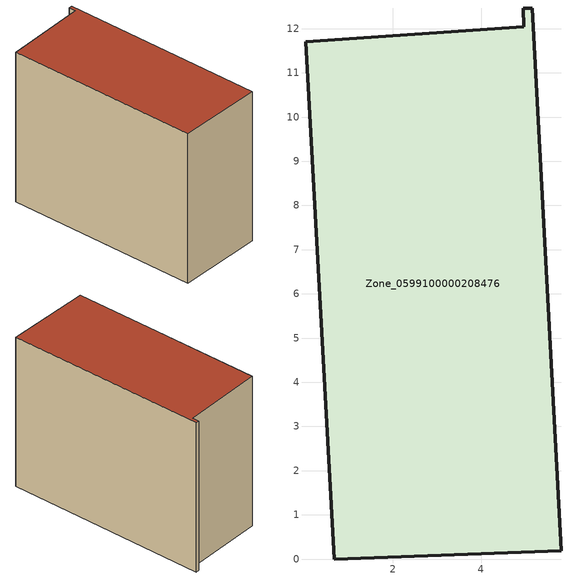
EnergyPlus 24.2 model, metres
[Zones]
Zone_0599100000208476
 floor ground (C_G): 0.03,11.7 4.97,12.04 4.95,12.46 5.15,12.47 5.81,0.18 0.67,0 z0
 wall outside (C_F): 5.81,0.18 5.15,12.47 4.95,12.46 4.97,12.04 0.03,11.7 0.67,0 5.81,0.18 z0:9.49
 roof outside (C_R): 4.97,12.04 0.03,11.7 0.67,0 5.81,0.18 5.15,12.47 4.95,12.46 z9.49
[BUILDING]
Pand.0599100000208476: North Axis=0; Terrain=City; Loads Convergence Tolerance Value=0.04; Temperature Convergence Tolerance Value=0.4; Solar Distribution=FullExterior; Maximum Number of Warmup Days=25; Minimum Number of Warmup Days=1
[Site:Location]
Rotterdam.The.Hague.AP_ZH_NLD Design_Conditions: Latitude=51.96; Longitude=4.45; Time Zone=1; Elevation=-4.5
[SITE:GROUNDTEMPERATURE:BUILDINGSURFACE]
18, 18, 18, 18, 18, 18, 18, 18, 18, 18, 18, 18
[MATERIAL] Thermal Absorptance=0.9; Solar Absorptance=0.7; Visible Absorptance=0.7
Name | Roughness | Thickness | Conductivity | Density | Specific Heat
G.TI.1946 | MediumSmooth | 0.15 | 1 | 540 | 1210
F.TI.1946 | Rough | 0.3 | 0.857143 | 1920 | 840
R.TI.1946 | MediumRough | 0.2 | 0.1 | 1500 | 1000
[CONSTRUCTION]
C_G: G.TI.1946
C_F: F.TI.1946
C_R: R.TI.1946
[ZONE]
Zone_0599100000208476: Type=1; Multiplier=1; Ceiling Height=Autocalculate; Volume=Autocalculate; Floor Area=autocalculate; Part of Total Floor Area=Yes
[ZONEINFILTRATION:DESIGNFLOWRATE]
Infil_Zone_0599100000208476: Zone or ZoneList or Space or SpaceList=Zone_0599100000208476; Schedule=AlwaysOn; Design Flow Rate Calculation Method=Flow/Area; Flow Rate per Floor Area=0.003; Constant Term Coefficient=1; Temperature Term Coefficient=0; Velocity Term Coefficient=0; Velocity Squared Term Coefficient=0
[HVACTEMPLATE:ZONE:IDEALLOADSAIRSYSTEM]
Zone_0599100000208476: Maximum Heating Supply Air Temperature=50; Minimum Cooling Supply Air Temperature=13; Maximum Heating Supply Air Humidity Ratio=0.0156; Minimum Cooling Supply Air Humidity Ratio=0.0077; Heating Limit=NoLimit; Cooling Limit=NoLimit; Dehumidification Control Type=ConstantSensibleHeatRatio; Cooling Sensible Heat Ratio=0.7; Dehumidification Setpoint=60; Humidification Control Type=None; Humidification Setpoint=30; Outdoor Air Method=None; Outdoor Air Flow Rate per Person=0.00944; Outdoor Air Flow Rate per Zone Floor Area=0; Outdoor Air Flow Rate per Zone=0; Demand Controlled Ventilation Type=None; Outdoor Air Economizer Type=NoEconomizer; Heat Recovery Type=None; Sensible Heat Recovery Effectiveness=0.7; Latent Heat Recovery Effectiveness=0.65
[ZONECONTROL:THERMOSTAT]
ThermostatControl_Zone_0599100000208476: Zone or ZoneList=Zone_0599100000208476; Control Type Schedule=DualSetpointControlType; Control 1=Thermostat_Zone_0599100000208476; Temperature Difference Between Cutout And Setpoint=0
[THERMOSTATSETPOINT:DUALSETPOINT]
Thermostat_Zone_0599100000208476: Heating Setpoint Temperature Schedule=HeatingSetpoint_Zone_0599100000208476; Cooling Setpoint Temperature Schedule=CoolingSetpoint_Zone_0599100000208476
[SCHEDULE:COMPACT]
HeatingSetpoint_Zone_0599100000208476: Through: 12/31, For: AllDays, Until: 24:00, 21
CoolingSetpoint_Zone_0599100000208476: Through: 12/31, For: AllDays, Until: 24:00, 24
DualSetpointControlType: Through: 12/31, For: AllDays, Until: 24:00, 4
AlwaysOn: Through: 12/31, For: AllDays, Until: 24:00, 1
